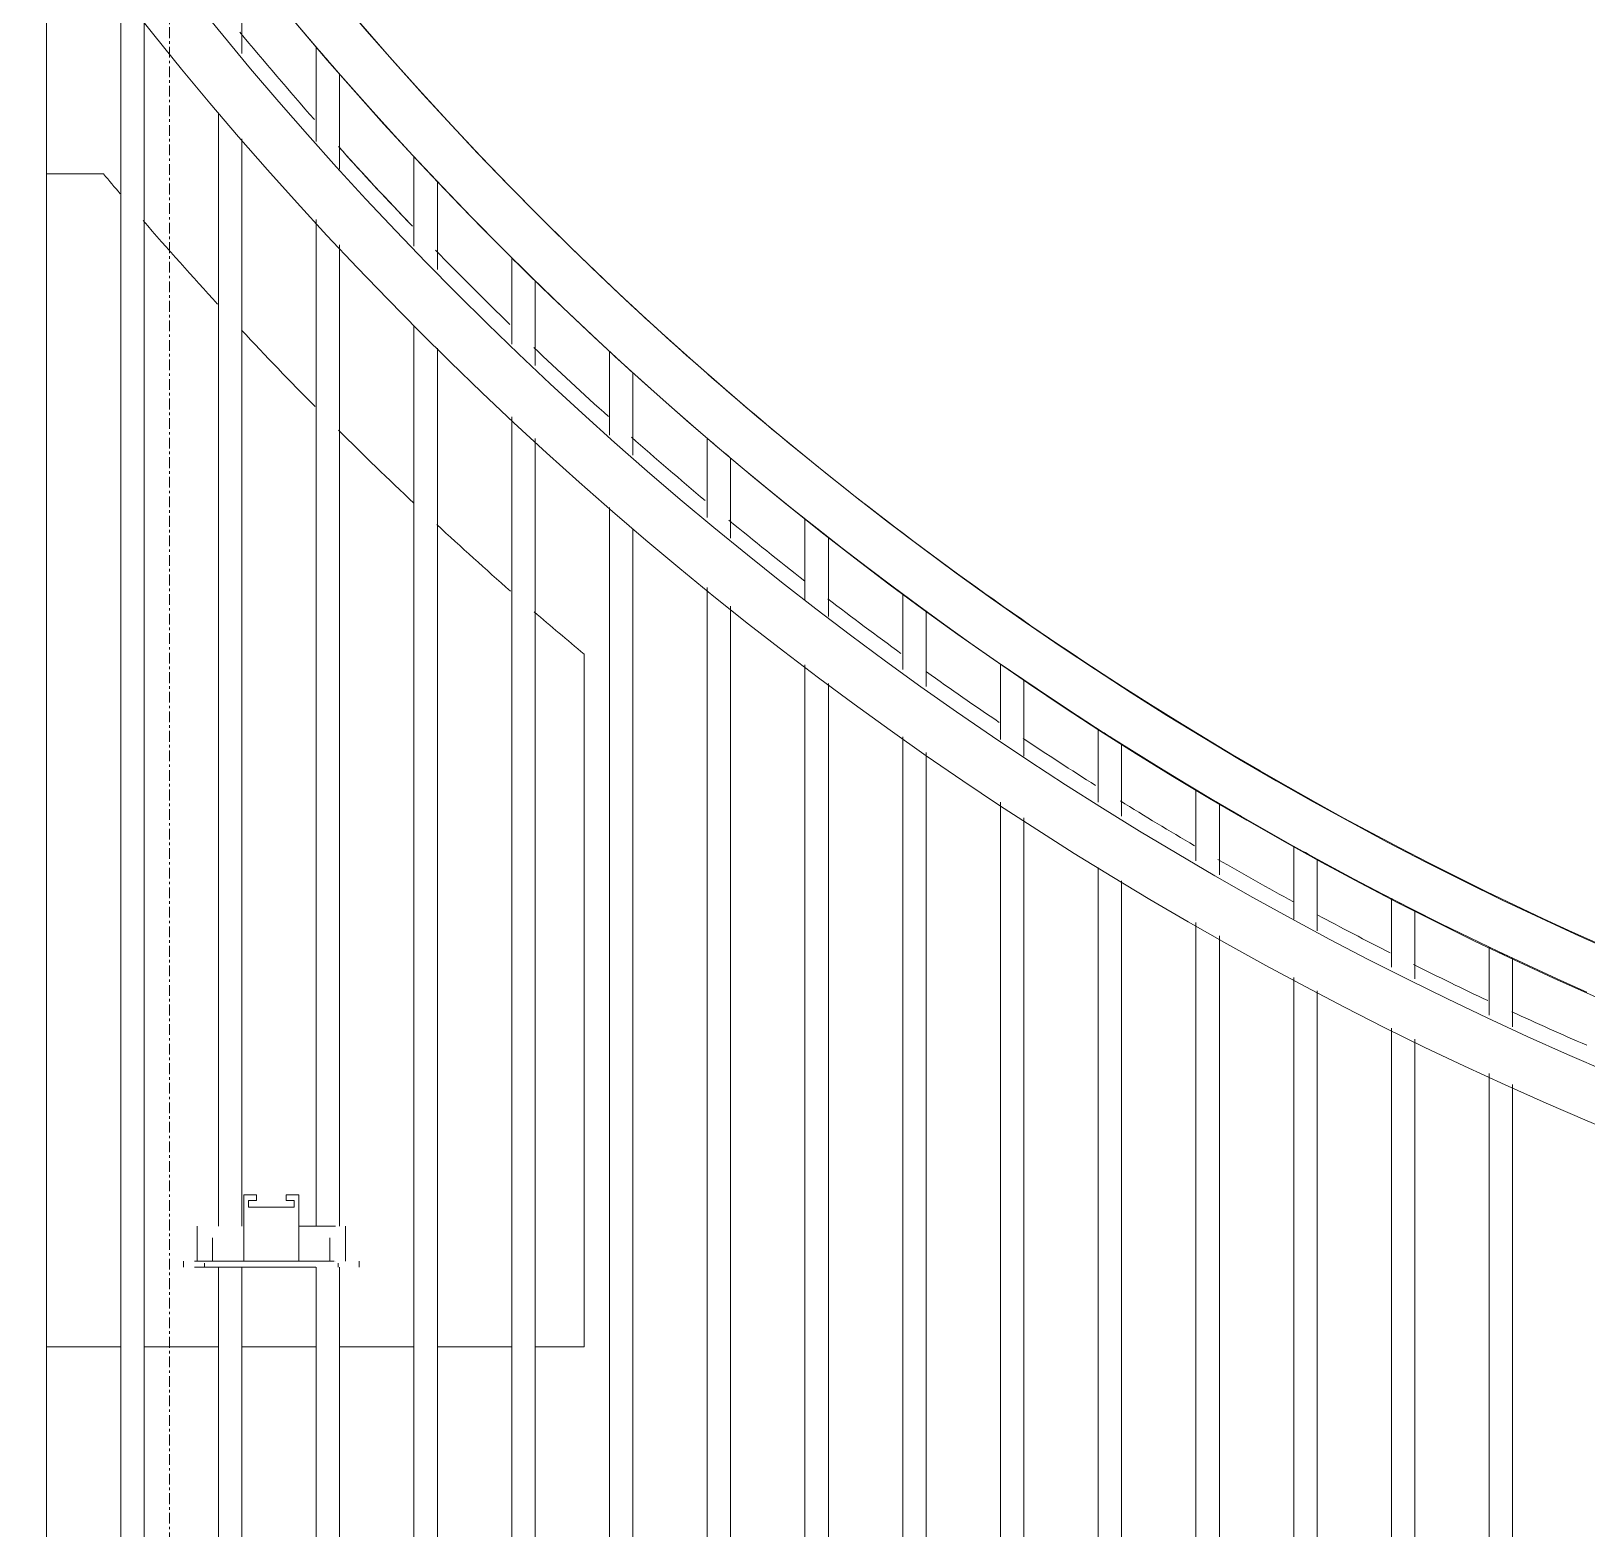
# Model space of a CAD drawing. Header units: millimetres. Extents: x -187664 to 435448, y -313239 to 299894.
# Drawn here: x 12406 to 13202, y -304852 to -304085 of the extents above; entities that cross this region are included whole.
import ezdxf

# ---------------------------------------------------------------- set-up
doc = ezdxf.new("R2010")
doc.units = ezdxf.units.MM
doc.linetypes.add('DPA_Grid _ Level 100', pattern=[10, 5.5, -1.6, 1.3, -1.6])
for name, color, linetype, lineweight in [('A-GLAZ-CURT', 7, 'Continuous', 9), ('E-LITE-EQPM', 7, 'Continuous', 35), ('S-GRID', 7, 'Continuous', 0)]:
    doc.layers.add(name, color=color, linetype=linetype, lineweight=lineweight)

# ---------------------------------------------------------------- blocks, each defined once
blk = doc.blocks.new('D2 - D2-V453-2140-01 ENTRANCE 1 ELEVATION 2')
at = {"layer": 'E-LITE-EQPM', "color": 7, "lineweight": 20}
for p, q in [((-12155.97, 106384), (-12149.55, 106384)), ((-12149.55, 106384), (-12155.97, 106384)), ((-12155.97, 106384), (-12149.55, 106384)), ((-12149.55, 106384), (-12155.97, 106384)), ((-12155.97, 106384), (-12155.97, 106350)), ((-12155.97, 106368), (-12155.97, 106384)), ((-12155.97, 106384), (-12155.97, 106368)), ((-12155.97, 106368), (-12155.97, 106384)), ((-12153.72, 106377.67), (-12153.72, 106381.12)), ((-12153.72, 106381.12), (-12149.55, 106381.12)), ((-12149.55, 106381.12), (-12153.72, 106381.12)), ((-12153.72, 106381.12), (-12149.55, 106381.12)), ((-12149.55, 106381.12), (-12153.72, 106381.12)), ((-12153.72, 106380.71), (-12153.72, 106377.67)), ((-12153.72, 106377.67), (-12153.72, 106380.71)), ((-12153.72, 106380.71), (-12153.72, 106377.67)), ((-12130.2, 106377.67), (-12153.72, 106377.67)), ((-12153.72, 106377.67), (-12145.94, 106377.67)), ((-12145.94, 106377.67), (-12153.72, 106377.67)), ((-12153.72, 106377.67), (-12145.93, 106377.67)), ((-12149.55, 106381.12), (-12149.55, 106384)), ((-12149.55, 106384), (-12149.55, 106381.12)), ((-12149.55, 106381.12), (-12149.55, 106384)), ((-12149.55, 106384), (-12149.55, 106381.12)), ((-12145.6, 106377.67), (-12130.2, 106377.67)), ((-12130.2, 106377.67), (-12145.6, 106377.67)), ((-12145.6, 106377.67), (-12130.2, 106377.67)), ((-12127.97, 106384), (-12134.39, 106384)), ((-12134.39, 106384), (-12127.97, 106384)), ((-12127.97, 106384), (-12134.39, 106384)), ((-12134.39, 106384), (-12127.97, 106384)), ((-12134.39, 106384), (-12134.39, 106381.12)), ((-12134.39, 106381.12), (-12134.39, 106384)), ((-12134.39, 106384), (-12134.39, 106381.12)), ((-12134.39, 106381.12), (-12134.39, 106384)), ((-12134.39, 106381.12), (-12130.2, 106381.12)), ((-12130.2, 106381.12), (-12134.39, 106381.12)), ((-12134.39, 106381.12), (-12130.2, 106381.12)), ((-12130.2, 106381.12), (-12134.39, 106381.12)), ((-12130.2, 106381.12), (-12130.2, 106377.67)), ((-12130.2, 106377.67), (-12130.2, 106380.71)), ((-12130.2, 106380.71), (-12130.2, 106377.67)), ((-12130.2, 106377.67), (-12130.2, 106380.71)), ((-12127.97, 106350), (-12127.97, 106384)), ((-12127.97, 106368), (-12127.97, 106384)), ((-12127.97, 106368), (-12127.97, 106384)), ((-12127.97, 106368), (-12127.97, 106384)), ((-12179.97, 106368), (-12179.97, 106350)), ((-12171.97, 106362), (-12171.97, 106350)), ((-12156.06, 106368), (-12156.06, 106368)), ((-12156.05, 106368), (-12156.05, 106368)), ((-12127.89, 106368), (-12110.07, 106368)), ((-12110.07, 106368), (-12127.89, 106368)), ((-12127.87, 106368), (-12109.85, 106368)), ((-12109.06, 106368), (-12127.87, 106368)), ((-12111.97, 106350), (-12111.97, 106362)), ((-12109.93, 106368), (-12109.93, 106368)), ((-12103.97, 106350), (-12103.97, 106368)), ((-12186.97, 106350), (-12186.97, 106347)), ((-12141.97, 106350), (-12181.21, 106350)), ((-12141.97, 106347), (-12181.21, 106347)), ((-12180.94, 106350), (-12167.17, 106350)), ((-12180.94, 106347), (-12164.47, 106347)), ((-12176.17, 106349.05), (-12176.17, 106347)), ((-12141.97, 106350), (-12167.8, 106350)), ((-12167.65, 106350), (-12141.97, 106350)), ((-12141.97, 106350), (-12167.64, 106350)), ((-12141.97, 106350), (-12167.58, 106350)), ((-12141.97, 106350), (-12167.57, 106350)), ((-12141.97, 106347), (-12164.8, 106347)), ((-12164.8, 106347), (-12141.97, 106347)), ((-12163.44, 106347), (-12141.97, 106347)), ((-12141.97, 106347), (-12162.82, 106347)), ((-12162.82, 106347), (-12141.97, 106347)), ((-12155.97, 106350), (-12127.97, 106350)), ((-12146.74, 106350), (-12155.97, 106350)), ((-12127.97, 106350), (-12145.61, 106350)), ((-12110.07, 106350), (-12141.97, 106350)), ((-12109.85, 106350), (-12141.97, 106350)), ((-12141.97, 106350), (-12116.29, 106350)), ((-12116.77, 106350), (-12141.97, 106350)), ((-12116.31, 106350), (-12141.97, 106350)), ((-12116.14, 106350), (-12141.97, 106350)), ((-12141.97, 106347), (-12127.86, 106347)), ((-12127.86, 106347), (-12141.97, 106347)), ((-12141.97, 106347), (-12141.97, 106347)), ((-12141.97, 106347), (-12141.97, 106347)), ((-12141.97, 106347), (-12141.97, 106347)), ((-12141.97, 106347), (-12141.97, 106347)), ((-12141.97, 106347), (-12141.97, 106347)), ((-12141.97, 106347), (-12141.97, 106347)), ((-12141.97, 106347), (-12141.97, 106347)), ((-12141.97, 106347), (-12141.97, 106347)), ((-12141.97, 106347), (-12141.97, 106347)), ((-12141.97, 106347), (-12121.12, 106347)), ((-12121.12, 106347), (-12141.97, 106347)), ((-12141.97, 106347), (-12141.97, 106347)), ((-12141.97, 106347), (-12127.91, 106347)), ((-12127.91, 106347), (-12141.97, 106347)), ((-12127.86, 106347), (-12119.15, 106347)), ((-12119.15, 106347), (-12127.86, 106347)), ((-12127.85, 106347), (-12127.85, 106347)), ((-12116.37, 106350), (-12109.85, 106350)), ((-12116.36, 106350), (-12110.07, 106350)), ((-12109.93, 106350), (-12109.93, 106350)), ((-12109.06, 106350), (-12109.06, 106350)), ((-12107.77, 106347), (-12107.77, 106349.05)), ((-12096.97, 106347), (-12096.97, 106350))]:
    blk.add_line(p, q, dxfattribs=at)
blk = doc.blocks.new('D2 - D2-V454-2140-01 ENTRANCE 1 ELEVATION 2')
at = {"layer": 'E-LITE-EQPM', "color": 7, "lineweight": 20}
for p, q in [((-12155.97, 106384), (-12149.55, 106384)), ((-12149.55, 106384), (-12155.97, 106384)), ((-12155.97, 106384), (-12149.55, 106384)), ((-12149.55, 106384), (-12155.97, 106384)), ((-12155.97, 106384), (-12155.97, 106368)), ((-12155.97, 106368), (-12155.97, 106384)), ((-12155.97, 106384), (-12155.97, 106368)), ((-12155.97, 106368), (-12155.97, 106384)), ((-12153.72, 106381.12), (-12149.55, 106381.12)), ((-12149.55, 106381.12), (-12153.72, 106381.12)), ((-12153.72, 106381.12), (-12149.55, 106381.12)), ((-12149.55, 106381.12), (-12153.72, 106381.12)), ((-12153.72, 106377.67), (-12153.72, 106380.71)), ((-12153.72, 106380.71), (-12153.72, 106377.67)), ((-12153.72, 106377.67), (-12153.72, 106380.71)), ((-12153.72, 106380.71), (-12153.72, 106377.67)), ((-12145.93, 106377.67), (-12153.72, 106377.67)), ((-12153.72, 106377.67), (-12145.94, 106377.67)), ((-12145.94, 106377.67), (-12153.72, 106377.67)), ((-12153.72, 106377.67), (-12145.93, 106377.67)), ((-12149.55, 106381.12), (-12149.55, 106384)), ((-12149.55, 106384), (-12149.55, 106381.12)), ((-12149.55, 106381.12), (-12149.55, 106384)), ((-12149.55, 106384), (-12149.55, 106381.12)), ((-12130.2, 106377.67), (-12145.6, 106377.67)), ((-12145.6, 106377.67), (-12130.2, 106377.67)), ((-12130.2, 106377.67), (-12145.6, 106377.67)), ((-12145.6, 106377.67), (-12130.2, 106377.67)), ((-12127.97, 106384), (-12134.39, 106384)), ((-12134.39, 106384), (-12127.97, 106384)), ((-12127.97, 106384), (-12134.39, 106384)), ((-12134.39, 106384), (-12127.97, 106384)), ((-12134.39, 106384), (-12134.39, 106381.12)), ((-12134.39, 106381.12), (-12134.39, 106384)), ((-12134.39, 106384), (-12134.39, 106381.12)), ((-12134.39, 106381.12), (-12134.39, 106384)), ((-12134.39, 106381.12), (-12130.2, 106381.12)), ((-12130.2, 106381.12), (-12134.39, 106381.12)), ((-12134.39, 106381.12), (-12130.2, 106381.12)), ((-12130.2, 106381.12), (-12134.39, 106381.12)), ((-12130.2, 106380.71), (-12130.2, 106377.67)), ((-12130.2, 106377.67), (-12130.2, 106380.71)), ((-12130.2, 106380.71), (-12130.2, 106377.67)), ((-12130.2, 106377.67), (-12130.2, 106380.71)), ((-12127.97, 106368), (-12127.97, 106384)), ((-12127.97, 106368), (-12127.97, 106384)), ((-12127.97, 106368), (-12127.97, 106384)), ((-12127.97, 106368), (-12127.97, 106384)), ((-12156.06, 106368), (-12156.06, 106368)), ((-12156.05, 106368), (-12156.05, 106368)), ((-12127.89, 106368), (-12110.07, 106368)), ((-12110.07, 106368), (-12127.89, 106368)), ((-12127.87, 106368), (-12109.85, 106368)), ((-12109.85, 106368), (-12127.87, 106368)), ((-12109.93, 106368), (-12109.93, 106368)), ((-12109.06, 106368), (-12109.06, 106368)), ((-12181.21, 106350), (-12181.21, 106350)), ((-12181.21, 106347), (-12181.21, 106347)), ((-12167.17, 106350), (-12180.94, 106350)), ((-12180.94, 106350), (-12167.17, 106350)), ((-12164.47, 106347), (-12180.94, 106347)), ((-12180.94, 106347), (-12164.47, 106347)), ((-12167.8, 106350), (-12167.8, 106350)), ((-12167.65, 106350), (-12167.65, 106350)), ((-12167.64, 106350), (-12167.64, 106350)), ((-12167.58, 106350), (-12167.58, 106350)), ((-12167.57, 106350), (-12167.57, 106350)), ((-12141.97, 106347), (-12164.8, 106347)), ((-12164.8, 106347), (-12141.97, 106347)), ((-12141.97, 106347), (-12163.44, 106347)), ((-12163.44, 106347), (-12141.97, 106347)), ((-12141.97, 106347), (-12162.82, 106347)), ((-12162.82, 106347), (-12141.97, 106347)), ((-12141.97, 106347), (-12127.86, 106347)), ((-12127.86, 106347), (-12141.97, 106347)), ((-12141.97, 106347), (-12141.97, 106347)), ((-12141.97, 106347), (-12141.97, 106347)), ((-12141.97, 106347), (-12141.97, 106347)), ((-12141.97, 106347), (-12141.97, 106347)), ((-12141.97, 106347), (-12141.97, 106347)), ((-12141.97, 106347), (-12141.97, 106347)), ((-12141.97, 106347), (-12141.97, 106347)), ((-12141.97, 106347), (-12141.97, 106347)), ((-12141.97, 106347), (-12141.97, 106347)), ((-12141.97, 106347), (-12121.12, 106347)), ((-12121.12, 106347), (-12141.97, 106347)), ((-12141.97, 106347), (-12141.97, 106347)), ((-12141.97, 106347), (-12127.91, 106347)), ((-12127.91, 106347), (-12141.97, 106347)), ((-12127.86, 106347), (-12119.15, 106347)), ((-12119.15, 106347), (-12127.86, 106347)), ((-12127.85, 106347), (-12127.85, 106347)), ((-12116.77, 106350), (-12116.77, 106350)), ((-12116.37, 106350), (-12109.85, 106350)), ((-12109.85, 106350), (-12116.37, 106350)), ((-12116.36, 106350), (-12110.07, 106350)), ((-12110.07, 106350), (-12116.36, 106350)), ((-12116.31, 106350), (-12116.31, 106350)), ((-12116.29, 106350), (-12116.29, 106350)), ((-12116.14, 106350), (-12116.14, 106350)), ((-12109.93, 106350), (-12109.93, 106350)), ((-12109.06, 106350), (-12109.06, 106350))]:
    blk.add_line(p, q, dxfattribs=at)
blk = doc.blocks.new('PPL-C-AECM-1-PP19-EE-M3-0001_rvt-2-2140-01 ENTRANCE 1 ELEVATION 2')
at = {"layer": 'E-LITE-EQPM', "color": 7, "lineweight": 20}
for name in ['D2 - D2-V453-2140-01 ENTRANCE 1 ELEVATION 2', 'D2 - D2-V454-2140-01 ENTRANCE 1 ELEVATION 2']:
    blk.add_blockref(name, (0, 0), dxfattribs=at)
blk = doc.blocks.new('DPA_CP_Entrance Canopy Curve_Ent 2_Edge Rev B-1 - Entrance Canopy Curve_Left-15513308-2140-01 ENTRANCE 1 ELEVATION 2')
at = {"layer": 'A-GLAZ-CURT', "color": 7}
for p, q in [((-12257.01, 106137.32), (-12257.01, 107049.46)), ((-12157.01, 106967.87), (-12157.01, 107017.14)), ((-12219.01, 107001.15), (-12219.01, 106137.32)), ((-12207.01, 106137.32), (-12207.01, 106985.9)), ((-12119.01, 106934.94), (-12119.01, 106971.21)), ((-12119.01, 106971.21), (-12119.01, 106922.9)), ((-12107.01, 106957.32), (-12107.01, 106920.77)), ((-12107.01, 106908.7), (-12107.01, 106957.32)), ((-12169.01, 106937.59), (-12169.01, 106368)), ((-12157.01, 106368), (-12157.01, 106924.16)), ((-12069.01, 106880.26), (-12069.01, 106915.12)), ((-12069.01, 106915.12), (-12069.01, 106869.39)), ((-12227.79, 106906.26), (-12257.01, 106906.26)), ((-12257.01, 106906.26), (-12227.79, 106906.26)), ((-12257.01, 106906.26), (-12257.01, 106306.26)), ((-12227.79, 106906.26), (-12257.01, 106906.26)), ((-12257.01, 106906.26), (-12227.79, 106906.26)), ((-12227.79, 106906.26), (-12257.01, 106906.26)), ((-12257.01, 106906.26), (-12227.79, 106906.26)), ((-12057.01, 106902.33), (-12057.01, 106868.26)), ((-12057.01, 106857.36), (-12057.01, 106902.33)), ((-12219.01, 106306.26), (-12219.01, 106896.38)), ((-12207.01, 106882.87), (-12207.01, 106306.26)), ((-12119.01, 106882.95), (-12119.01, 106368)), ((-12107.01, 106368), (-12107.01, 106869.94)), ((-12019.01, 106830.26), (-12019.01, 106863.39)), ((-12019.01, 106863.39), (-12019.01, 106819.27)), ((-12007.01, 106851.56), (-12007.01, 106818.26)), ((-12007.01, 106808.31), (-12007.01, 106851.56)), ((-12169.01, 106368), (-12169.01, 106840.08)), ((-12157.01, 106826.57), (-12157.01, 106368)), ((-12069.01, 106828.74), (-12069.01, 106137.32)), ((-12057.01, 106137.32), (-12057.01, 106817.22)), ((-11969.01, 106782.7), (-11969.01, 106815.51)), ((-11969.01, 106815.51), (-11969.01, 106772.66)), ((-11957.01, 106804.54), (-11957.01, 106772.54)), ((-11957.01, 106762.47), (-11957.01, 106804.54)), ((-12119.01, 106368), (-12119.01, 106787.81)), ((-12107.01, 106775.82), (-12107.01, 106368)), ((-12019.01, 106782.01), (-12019.01, 106137.32)), ((-12007.01, 106137.32), (-12007.01, 106770.89)), ((-11919.01, 106740.35), (-11919.01, 106771.08)), ((-11919.01, 106771.08), (-11919.01, 106730.56)), ((-11907.01, 106760.89), (-11907.01, 106730.56)), ((-11907.01, 106720.01), (-11907.01, 106760.89)), ((-12069.01, 106306.26), (-12069.01, 106737.85)), ((-11969.01, 106735.67), (-11969.01, 106137.32)), ((-12057.01, 106727.18), (-12057.01, 106306.26)), ((-11869.01, 106698.01), (-11869.01, 106729.78)), ((-11869.01, 106729.78), (-11869.01, 106688.55)), ((-11957.01, 106137.32), (-11957.01, 106724.7)), ((-11857.01, 106720.31), (-11857.01, 106689.35)), ((-11857.01, 106679.95), (-11857.01, 106720.31)), ((-11919.01, 106694.66), (-11919.01, 106137.32)), ((-12019.01, 106306.26), (-12019.01, 106693.47)), ((-11819.01, 106662.21), (-11819.01, 106691.35)), ((-11819.01, 106691.35), (-11819.01, 106652.82)), ((-12007.01, 106682.83), (-12007.01, 106306.26)), ((-11907.01, 106137.32), (-11907.01, 106685.17)), ((-11807.01, 106682.53), (-11807.01, 106653.65)), ((-11807.01, 106644.14), (-11807.01, 106682.53)), ((-11982.02, 106306.26), (-11982.02, 106660.66)), ((-11982.02, 106660.66), (-11982.02, 106306.26)), ((-11982.02, 106306.26), (-11982.02, 106660.66)), ((-11982.02, 106660.66), (-11982.02, 106306.26)), ((-11982.02, 106306.26), (-11982.02, 106660.66)), ((-11982.02, 106660.66), (-11982.02, 106306.26)), ((-11869.01, 106655.13), (-11869.01, 106137.32)), ((-11769.01, 106626.52), (-11769.01, 106655.57)), ((-11769.01, 106655.57), (-11769.01, 106616.92)), ((-11757.01, 106647.35), (-11757.01, 106617.95)), ((-11757.01, 106608.33), (-11757.01, 106647.35)), ((-11857.01, 106137.32), (-11857.01, 106645.64)), ((-11819.01, 106618.39), (-11819.01, 106137.32)), ((-11719.01, 106593.75), (-11719.01, 106622.24)), ((-11719.01, 106622.24), (-11719.01, 106584.84)), ((-11807.01, 106137.32), (-11807.01, 106610.34)), ((-11707.01, 106614.59), (-11707.01, 106586.6)), ((-11707.01, 106577.66), (-11707.01, 106614.59)), ((-11669.01, 106563.96), (-11669.01, 106591.22)), ((-11669.01, 106591.22), (-11669.01, 106554.93)), ((-11769.01, 106584.87), (-11769.01, 106137.32)), ((-11657.01, 106584.11), (-11657.01, 106556.81)), ((-11657.01, 106547.76), (-11657.01, 106584.11)), ((-11757.01, 106137.32), (-11757.01, 106576.82)), ((-11619.01, 106534.17), (-11619.01, 106562.37)), ((-11619.01, 106562.37), (-11619.01, 106525.01)), ((-11719.01, 106551.54), (-11719.01, 106137.32)), ((-11607.01, 106555.76), (-11607.01, 106527.6)), ((-11607.01, 106519.13), (-11607.01, 106555.76)), ((-11707.01, 106137.32), (-11707.01, 106544.65)), ((-11569.01, 106509.03), (-11569.01, 106535.58)), ((-11569.01, 106535.58), (-11569.01, 106500.47)), ((-11557.01, 106529.44), (-11557.01, 106503.16)), ((-11557.01, 106494.58), (-11557.01, 106529.44)), ((-11669.01, 106523.29), (-11669.01, 106137.32)), ((-11657.01, 106137.32), (-11657.01, 106516.54)), ((-11519.01, 106484.58), (-11519.01, 106510.73)), ((-11519.01, 106510.73), (-11519.01, 106475.92)), ((-11507.01, 106505.05), (-11507.01, 106478.72)), ((-11507.01, 106470.03), (-11507.01, 106505.05)), ((-11619.01, 106495.18), (-11619.01, 106137.32)), ((-11607.01, 106137.32), (-11607.01, 106488.43)), ((-11569.01, 106469.22), (-11569.01, 106137.32)), ((-11557.01, 106137.32), (-11557.01, 106463.66)), ((-11519.01, 106446.06), (-11519.01, 106137.32)), ((-11507.01, 106137.32), (-11507.01, 106440.5)), ((-12169.01, 106306.26), (-12169.01, 106347)), ((-12169.01, 106347), (-12169.01, 106137.32)), ((-12157.01, 106347), (-12157.01, 106306.26)), ((-12157.01, 106137.32), (-12157.01, 106347)), ((-12119.01, 106306.26), (-12119.01, 106347)), ((-12119.01, 106347), (-12119.01, 106137.32)), ((-12107.01, 106347), (-12107.01, 106306.26)), ((-12107.01, 106137.32), (-12107.01, 106347)), ((-12257.01, 106306.26), (-12219.01, 106306.26)), ((-12219.01, 106306.26), (-12257.01, 106306.26)), ((-12257.01, 106306.26), (-12219.01, 106306.26)), ((-12219.01, 106306.26), (-12257.01, 106306.26)), ((-12257.01, 106306.26), (-12219.01, 106306.26)), ((-12219.01, 106306.26), (-12257.01, 106306.26)), ((-12207.01, 106306.26), (-12169.01, 106306.26)), ((-12169.01, 106306.26), (-12207.01, 106306.26)), ((-12207.01, 106306.26), (-12169.01, 106306.26)), ((-12169.01, 106306.26), (-12207.01, 106306.26)), ((-12207.01, 106306.26), (-12169.01, 106306.26)), ((-12169.01, 106306.26), (-12207.01, 106306.26)), ((-12157.01, 106306.26), (-12119.01, 106306.26)), ((-12119.01, 106306.26), (-12157.01, 106306.26)), ((-12157.01, 106306.26), (-12119.01, 106306.26)), ((-12119.01, 106306.26), (-12157.01, 106306.26)), ((-12157.01, 106306.26), (-12119.01, 106306.26)), ((-12119.01, 106306.26), (-12157.01, 106306.26)), ((-12107.01, 106306.26), (-12069.01, 106306.26)), ((-12069.01, 106306.26), (-12107.01, 106306.26)), ((-12107.01, 106306.26), (-12069.01, 106306.26)), ((-12069.01, 106306.26), (-12107.01, 106306.26)), ((-12107.01, 106306.26), (-12069.01, 106306.26)), ((-12069.01, 106306.26), (-12107.01, 106306.26)), ((-12057.01, 106306.26), (-12019.01, 106306.26)), ((-12019.01, 106306.26), (-12057.01, 106306.26)), ((-12057.01, 106306.26), (-12019.01, 106306.26)), ((-12019.01, 106306.26), (-12057.01, 106306.26)), ((-12057.01, 106306.26), (-12019.01, 106306.26)), ((-12019.01, 106306.26), (-12057.01, 106306.26)), ((-12007.01, 106306.26), (-11982.02, 106306.26)), ((-11982.02, 106306.26), (-12007.01, 106306.26)), ((-12007.01, 106306.26), (-11982.02, 106306.26)), ((-11982.02, 106306.26), (-12007.01, 106306.26)), ((-12007.01, 106306.26), (-11982.02, 106306.26)), ((-11982.02, 106306.26), (-12007.01, 106306.26))]:
    blk.add_line(p, q, dxfattribs=at)
for radius, start, end in [(1885, 180, 269.85989), (1857.73, 180, 269.85893), (1825, 180, 269.8576), (1800, 180, 270), (1800, 180, 224.98036), (1825, 213.11151, 246.18145), (1850, 219.56837, 221.38985), (1850, 219.56837, 221.38985), (1850, 219.56837, 221.38985), (1850, 219.56837, 221.38985), (1850, 219.56837, 221.38985), (1850, 219.56837, 221.38985), (1825, 220.53608, 220.82422), (1825, 220.53608, 221.11236), (1825, 220.84279, 221.11236), (1850, 221.96506, 223.43324), (1850, 221.96506, 223.68722), (1850, 221.96506, 223.43324), (1850, 221.96506, 223.43324), (1850, 221.96506, 223.43324), (1850, 221.96506, 223.43324), (1825, 222.89523, 223.44588), (1825, 222.89523, 223.44588), (1950, 219.90924, 220.29759), (1950, 219.90924, 220.29759), (1950, 219.90924, 220.29759), (1950, 219.90924, 220.29759), (1950, 219.90924, 220.29759), (1950, 219.90924, 220.29759), (1950, 220.8286, 222.51013), (1950, 220.8286, 222.51013), (1950, 220.8286, 222.51013), (1950, 220.8286, 222.51013), (1950, 220.8286, 222.51013), (1950, 220.8286, 222.51013), (1850, 223.44067, 223.68722), (1850, 223.44067, 223.68722), (1850, 223.44067, 223.68722), (1850, 223.44067, 223.68722), (1850, 223.44067, 223.68722), (1800, 225.00194, 236.71095), (1850, 224.21296, 225.8778), (1850, 224.21296, 225.8778), (1850, 224.21296, 225.8778), (1850, 224.21296, 225.8778), (1850, 224.21296, 225.8778), (1850, 224.21296, 225.8778), (1825, 225.15411, 225.68305), (1825, 225.15411, 225.68305), (1950, 223.04114, 224.63668), (1950, 223.04114, 224.63668), (1950, 223.04114, 224.63668), (1950, 223.04114, 224.63668), (1950, 223.04114, 224.63668), (1950, 223.04114, 224.63668), (1850, 226.40354, 228.01704), (1850, 226.40354, 228.01704), (1850, 226.40354, 228.01704), (1850, 226.40354, 228.01704), (1850, 226.40354, 228.01704), (1850, 226.40354, 228.01704), (1825, 227.32764, 227.83795), (1825, 227.32764, 227.83795), (1950, 225.13521, 226.7139), (1950, 225.13521, 226.7139), (1950, 225.13521, 226.7139), (1950, 225.13521, 226.7139), (1950, 225.13521, 226.7139), (1950, 225.13521, 226.7139), (1850, 228.50421, 230.04693), (1850, 228.50421, 230.04693), (1850, 228.50421, 230.04693), (1850, 228.50421, 230.04693), (1850, 228.50421, 230.04693), (1850, 228.50421, 230.04693), (1825, 229.42764, 229.9218), (1825, 229.42764, 229.9218), (1950, 227.18583, 228.6785), (1950, 227.18583, 228.6785), (1950, 227.18583, 228.6785), (1950, 227.18583, 228.6785), (1950, 227.18583, 228.6785), (1950, 227.18583, 228.6785), (1850, 230.5341, 232.07681), (1850, 230.5341, 232.07681), (1850, 230.5341, 232.07681), (1850, 230.5341, 232.07681), (1850, 230.5341, 232.07681), (1850, 230.5341, 232.07681), (1825, 231.46368, 231.94372), (1825, 231.46368, 231.94372), (1850, 232.53537, 233.98186), (1850, 232.53537, 233.98186), (1850, 232.53537, 233.98186), (1850, 232.53537, 233.98186), (1850, 232.53537, 233.98186), (1850, 232.53537, 233.98186), (1825, 233.44363, 233.91123), (1825, 233.44363, 233.91123), (1950, 229.14986, 230.13166), (1950, 229.14986, 230.13166), (1950, 229.14986, 230.13166), (1950, 229.14986, 230.13166), (1950, 229.14986, 230.13166), (1950, 229.14986, 230.13166), (1825, 235.37408, 235.83066), (1825, 235.37408, 235.83066), (1850, 234.48286, 235.88513), (1850, 234.48286, 235.88513), (1850, 234.48286, 235.88513), (1850, 234.48286, 235.88513), (1850, 234.48286, 235.88513), (1850, 234.48286, 235.88513), (1800, 236.7124, 270), (1850, 236.34192, 237.70875), (1850, 236.34192, 237.70875), (1850, 236.34192, 237.70875), (1850, 236.34192, 237.70875), (1850, 236.34192, 237.70875), (1850, 236.34192, 237.70875), (1825, 237.26061, 237.70738), (1825, 237.26061, 237.70738), (1825, 239.10799, 239.54602), (1825, 239.10799, 239.54602), (1850, 238.17136, 239.54173), (1850, 238.17136, 239.54173), (1850, 238.17136, 239.54173), (1850, 238.17136, 239.54173), (1850, 238.17136, 239.54173), (1850, 238.17136, 239.54173), (1825, 240.9204, 241.35058), (1825, 240.9204, 241.35058), (1850, 239.97448, 241.34484), (1850, 239.97448, 241.34484), (1850, 239.97448, 241.34484), (1850, 239.97448, 241.34484), (1850, 239.97448, 241.34484), (1850, 239.97448, 241.34484), (1825, 242.70145, 243.12461), (1825, 242.70145, 243.12461), (1850, 241.7689, 243.07926), (1850, 241.7689, 243.07926), (1850, 241.7689, 243.07926), (1850, 241.7689, 243.07926), (1850, 241.7689, 243.07926), (1850, 241.7689, 243.07926), (1825, 244.45437, 244.87121), (1825, 244.45437, 244.87121), (1850, 243.49306, 244.80343), (1850, 243.49306, 244.80343), (1850, 243.49306, 244.80343), (1850, 243.49306, 244.80343), (1850, 243.49306, 244.80343), (1850, 243.49306, 244.80343), (1850, 245.21902, 246.52005), (1850, 245.21902, 246.52005), (1850, 245.21902, 246.52005), (1850, 245.21902, 246.52005), (1850, 245.21902, 246.52005), (1850, 245.21902, 246.52005)]:
    blk.add_arc((-10732.02, 108157.32), radius, start, end, dxfattribs=at)
blk = doc.blocks.new('DPA_CP_Entrance Canopy Curve_Ent 2_Edge Rev B-1 - Entrance Canopy Curve_Left-V511-2140-01 ENTRANCE 1 ELEVATION 2')
at = {"layer": 'A-GLAZ-CURT', "color": 7}
for p, q in [((-12119.01, 106934.94), (-12119.01, 106971.21)), ((-12119.01, 106971.21), (-12119.01, 106934.94)), ((-12107.01, 106957.32), (-12107.01, 106920.77)), ((-12107.01, 106920.77), (-12107.01, 106957.32)), ((-12069.01, 106880.26), (-12069.01, 106915.12)), ((-12069.01, 106915.12), (-12069.01, 106880.26)), ((-12227.79, 106906.26), (-12257.01, 106906.26)), ((-12257.01, 106906.26), (-12227.79, 106906.26)), ((-12257.01, 106906.26), (-12257.01, 106306.26)), ((-12257.01, 106306.26), (-12257.01, 106906.26)), ((-12227.79, 106906.26), (-12257.01, 106906.26)), ((-12257.01, 106906.26), (-12227.79, 106906.26)), ((-12227.79, 106906.26), (-12257.01, 106906.26)), ((-12257.01, 106906.26), (-12227.79, 106906.26)), ((-12057.01, 106902.33), (-12057.01, 106868.26)), ((-12057.01, 106868.26), (-12057.01, 106902.33)), ((-12219.01, 106306.26), (-12219.01, 106896.38)), ((-12219.01, 106896.38), (-12219.01, 106306.26)), ((-12207.01, 106882.87), (-12207.01, 106306.26)), ((-12207.01, 106306.26), (-12207.01, 106882.87)), ((-12019.01, 106830.26), (-12019.01, 106863.39)), ((-12019.01, 106863.39), (-12019.01, 106830.26)), ((-12007.01, 106851.56), (-12007.01, 106818.26)), ((-12007.01, 106818.26), (-12007.01, 106851.56)), ((-12169.01, 106368), (-12169.01, 106840.08)), ((-12169.01, 106840.08), (-12169.01, 106368)), ((-12157.01, 106826.57), (-12157.01, 106368)), ((-12157.01, 106368), (-12157.01, 106826.57)), ((-11969.01, 106782.7), (-11969.01, 106815.51)), ((-11969.01, 106815.51), (-11969.01, 106782.7)), ((-11957.01, 106804.54), (-11957.01, 106772.54)), ((-11957.01, 106772.54), (-11957.01, 106804.54)), ((-12119.01, 106368), (-12119.01, 106787.81)), ((-12119.01, 106787.81), (-12119.01, 106368)), ((-12107.01, 106775.82), (-12107.01, 106368)), ((-12107.01, 106368), (-12107.01, 106775.82)), ((-11919.01, 106740.35), (-11919.01, 106771.08)), ((-11919.01, 106771.08), (-11919.01, 106740.35)), ((-11907.01, 106760.89), (-11907.01, 106730.56)), ((-11907.01, 106730.56), (-11907.01, 106760.89)), ((-12069.01, 106306.26), (-12069.01, 106737.85)), ((-12069.01, 106737.85), (-12069.01, 106306.26)), ((-12057.01, 106727.18), (-12057.01, 106306.26)), ((-12057.01, 106306.26), (-12057.01, 106727.18)), ((-11869.01, 106698.01), (-11869.01, 106729.78)), ((-11869.01, 106729.78), (-11869.01, 106698.01)), ((-11857.01, 106720.31), (-11857.01, 106689.35)), ((-11857.01, 106689.35), (-11857.01, 106720.31)), ((-12019.01, 106306.26), (-12019.01, 106693.47)), ((-12019.01, 106693.47), (-12019.01, 106306.26)), ((-11819.01, 106662.21), (-11819.01, 106691.35)), ((-11819.01, 106691.35), (-11819.01, 106662.21)), ((-12007.01, 106682.83), (-12007.01, 106306.26)), ((-12007.01, 106306.26), (-12007.01, 106682.83)), ((-11807.01, 106682.53), (-11807.01, 106653.65)), ((-11807.01, 106653.65), (-11807.01, 106682.53)), ((-11982.02, 106306.26), (-11982.02, 106660.66)), ((-11982.02, 106660.66), (-11982.02, 106306.26)), ((-11982.02, 106306.26), (-11982.02, 106660.66)), ((-11982.02, 106660.66), (-11982.02, 106306.26)), ((-11982.02, 106306.26), (-11982.02, 106660.66)), ((-11982.02, 106660.66), (-11982.02, 106306.26)), ((-11769.01, 106626.52), (-11769.01, 106655.57)), ((-11769.01, 106655.57), (-11769.01, 106626.52)), ((-11757.01, 106647.35), (-11757.01, 106617.95)), ((-11757.01, 106617.95), (-11757.01, 106647.35)), ((-11719.01, 106593.75), (-11719.01, 106622.24)), ((-11719.01, 106622.24), (-11719.01, 106593.75)), ((-11707.01, 106614.59), (-11707.01, 106586.6)), ((-11707.01, 106586.6), (-11707.01, 106614.59)), ((-11669.01, 106563.96), (-11669.01, 106591.22)), ((-11669.01, 106591.22), (-11669.01, 106563.96)), ((-11657.01, 106584.11), (-11657.01, 106556.81)), ((-11657.01, 106556.81), (-11657.01, 106584.11)), ((-11619.01, 106534.17), (-11619.01, 106562.37)), ((-11619.01, 106562.37), (-11619.01, 106534.17)), ((-11607.01, 106555.76), (-11607.01, 106527.6)), ((-11607.01, 106527.6), (-11607.01, 106555.76)), ((-11569.01, 106509.03), (-11569.01, 106535.58)), ((-11569.01, 106535.58), (-11569.01, 106509.03)), ((-11557.01, 106529.44), (-11557.01, 106503.16)), ((-11557.01, 106503.16), (-11557.01, 106529.44)), ((-11519.01, 106484.58), (-11519.01, 106510.73)), ((-11519.01, 106510.73), (-11519.01, 106484.58)), ((-11507.01, 106505.05), (-11507.01, 106478.72)), ((-11507.01, 106478.72), (-11507.01, 106505.05)), ((-12169.01, 106306.26), (-12169.01, 106347)), ((-12169.01, 106347), (-12169.01, 106306.26)), ((-12157.01, 106347), (-12157.01, 106306.26)), ((-12157.01, 106306.26), (-12157.01, 106347)), ((-12119.01, 106306.26), (-12119.01, 106347)), ((-12119.01, 106347), (-12119.01, 106306.26)), ((-12107.01, 106347), (-12107.01, 106306.26)), ((-12107.01, 106306.26), (-12107.01, 106347)), ((-12257.01, 106306.26), (-12219.01, 106306.26)), ((-12219.01, 106306.26), (-12257.01, 106306.26)), ((-12257.01, 106306.26), (-12219.01, 106306.26)), ((-12219.01, 106306.26), (-12257.01, 106306.26)), ((-12257.01, 106306.26), (-12219.01, 106306.26)), ((-12219.01, 106306.26), (-12257.01, 106306.26)), ((-12207.01, 106306.26), (-12169.01, 106306.26)), ((-12169.01, 106306.26), (-12207.01, 106306.26)), ((-12207.01, 106306.26), (-12169.01, 106306.26)), ((-12169.01, 106306.26), (-12207.01, 106306.26)), ((-12207.01, 106306.26), (-12169.01, 106306.26)), ((-12169.01, 106306.26), (-12207.01, 106306.26)), ((-12157.01, 106306.26), (-12119.01, 106306.26)), ((-12119.01, 106306.26), (-12157.01, 106306.26)), ((-12157.01, 106306.26), (-12119.01, 106306.26)), ((-12119.01, 106306.26), (-12157.01, 106306.26)), ((-12157.01, 106306.26), (-12119.01, 106306.26)), ((-12119.01, 106306.26), (-12157.01, 106306.26)), ((-12107.01, 106306.26), (-12069.01, 106306.26)), ((-12069.01, 106306.26), (-12107.01, 106306.26)), ((-12107.01, 106306.26), (-12069.01, 106306.26)), ((-12069.01, 106306.26), (-12107.01, 106306.26)), ((-12107.01, 106306.26), (-12069.01, 106306.26)), ((-12069.01, 106306.26), (-12107.01, 106306.26)), ((-12057.01, 106306.26), (-12019.01, 106306.26)), ((-12019.01, 106306.26), (-12057.01, 106306.26)), ((-12057.01, 106306.26), (-12019.01, 106306.26)), ((-12019.01, 106306.26), (-12057.01, 106306.26)), ((-12057.01, 106306.26), (-12019.01, 106306.26)), ((-12019.01, 106306.26), (-12057.01, 106306.26)), ((-12007.01, 106306.26), (-11982.02, 106306.26)), ((-11982.02, 106306.26), (-12007.01, 106306.26)), ((-12007.01, 106306.26), (-11982.02, 106306.26)), ((-11982.02, 106306.26), (-12007.01, 106306.26)), ((-12007.01, 106306.26), (-11982.02, 106306.26)), ((-11982.02, 106306.26), (-12007.01, 106306.26))]:
    blk.add_line(p, q, dxfattribs=at)
for radius, start, end in [(1800, 180, 224.98036), (1800, 180, 224.98036), (1825, 213.11151, 246.18145), (1825, 213.11151, 246.18145), (1850, 219.56837, 221.38985), (1850, 219.56837, 221.38985), (1850, 219.56837, 221.38985), (1850, 219.56837, 221.38985), (1850, 219.56837, 221.38985), (1850, 219.56837, 221.38985), (1825, 220.53608, 220.82422), (1825, 220.53608, 220.82422), (1825, 220.84279, 221.11236), (1825, 220.84279, 221.11236), (1850, 221.96506, 223.43324), (1850, 221.96506, 223.43324), (1850, 221.96506, 223.43324), (1850, 221.96506, 223.43324), (1850, 221.96506, 223.43324), (1850, 221.96506, 223.43324), (1825, 222.89523, 223.44588), (1825, 222.89523, 223.44588), (1950, 219.90924, 220.29759), (1950, 219.90924, 220.29759), (1950, 219.90924, 220.29759), (1950, 219.90924, 220.29759), (1950, 219.90924, 220.29759), (1950, 219.90924, 220.29759), (1950, 220.8286, 222.51013), (1950, 220.8286, 222.51013), (1950, 220.8286, 222.51013), (1950, 220.8286, 222.51013), (1950, 220.8286, 222.51013), (1950, 220.8286, 222.51013), (1850, 223.44067, 223.68722), (1850, 223.44067, 223.68722), (1850, 223.44067, 223.68722), (1850, 223.44067, 223.68722), (1850, 223.44067, 223.68722), (1850, 223.44067, 223.68722), (1800, 225.00194, 236.71095), (1800, 225.00194, 236.71095), (1850, 224.21296, 225.8778), (1850, 224.21296, 225.8778), (1850, 224.21296, 225.8778), (1850, 224.21296, 225.8778), (1850, 224.21296, 225.8778), (1850, 224.21296, 225.8778), (1825, 225.15411, 225.68305), (1825, 225.15411, 225.68305), (1950, 223.04114, 224.63668), (1950, 223.04114, 224.63668), (1950, 223.04114, 224.63668), (1950, 223.04114, 224.63668), (1950, 223.04114, 224.63668), (1950, 223.04114, 224.63668), (1850, 226.40354, 228.01704), (1850, 226.40354, 228.01704), (1850, 226.40354, 228.01704), (1850, 226.40354, 228.01704), (1850, 226.40354, 228.01704), (1850, 226.40354, 228.01704), (1825, 227.32764, 227.83795), (1825, 227.32764, 227.83795), (1950, 225.13521, 226.7139), (1950, 225.13521, 226.7139), (1950, 225.13521, 226.7139), (1950, 225.13521, 226.7139), (1950, 225.13521, 226.7139), (1950, 225.13521, 226.7139), (1850, 228.50421, 230.04693), (1850, 228.50421, 230.04693), (1850, 228.50421, 230.04693), (1850, 228.50421, 230.04693), (1850, 228.50421, 230.04693), (1850, 228.50421, 230.04693), (1825, 229.42764, 229.9218), (1825, 229.42764, 229.9218), (1950, 227.18583, 228.6785), (1950, 227.18583, 228.6785), (1950, 227.18583, 228.6785), (1950, 227.18583, 228.6785), (1950, 227.18583, 228.6785), (1950, 227.18583, 228.6785), (1850, 230.5341, 232.07681), (1850, 230.5341, 232.07681), (1850, 230.5341, 232.07681), (1850, 230.5341, 232.07681), (1850, 230.5341, 232.07681), (1850, 230.5341, 232.07681), (1825, 231.46368, 231.94372), (1825, 231.46368, 231.94372), (1850, 232.53537, 233.98186), (1850, 232.53537, 233.98186), (1850, 232.53537, 233.98186), (1850, 232.53537, 233.98186), (1850, 232.53537, 233.98186), (1850, 232.53537, 233.98186), (1825, 233.44363, 233.91123), (1825, 233.44363, 233.91123), (1950, 229.14986, 230.13166), (1950, 229.14986, 230.13166), (1950, 229.14986, 230.13166), (1950, 229.14986, 230.13166), (1950, 229.14986, 230.13166), (1950, 229.14986, 230.13166), (1825, 235.37408, 235.83066), (1825, 235.37408, 235.83066), (1850, 234.48286, 235.88513), (1850, 234.48286, 235.88513), (1850, 234.48286, 235.88513), (1850, 234.48286, 235.88513), (1850, 234.48286, 235.88513), (1850, 234.48286, 235.88513), (1800, 236.7124, 270), (1800, 236.7124, 270), (1850, 236.34192, 237.70875), (1850, 236.34192, 237.70875), (1850, 236.34192, 237.70875), (1850, 236.34192, 237.70875), (1850, 236.34192, 237.70875), (1850, 236.34192, 237.70875), (1825, 237.26061, 237.70738), (1825, 237.26061, 237.70738), (1825, 239.10799, 239.54602), (1825, 239.10799, 239.54602), (1850, 238.17136, 239.54173), (1850, 238.17136, 239.54173), (1850, 238.17136, 239.54173), (1850, 238.17136, 239.54173), (1850, 238.17136, 239.54173), (1850, 238.17136, 239.54173), (1825, 240.9204, 241.35058), (1825, 240.9204, 241.35058), (1850, 239.97448, 241.34484), (1850, 239.97448, 241.34484), (1850, 239.97448, 241.34484), (1850, 239.97448, 241.34484), (1850, 239.97448, 241.34484), (1850, 239.97448, 241.34484), (1825, 242.70145, 243.12461), (1825, 242.70145, 243.12461), (1850, 241.7689, 243.07926), (1850, 241.7689, 243.07926), (1850, 241.7689, 243.07926), (1850, 241.7689, 243.07926), (1850, 241.7689, 243.07926), (1850, 241.7689, 243.07926), (1825, 244.45437, 244.87121), (1825, 244.45437, 244.87121), (1850, 243.49306, 244.80343), (1850, 243.49306, 244.80343), (1850, 243.49306, 244.80343), (1850, 243.49306, 244.80343), (1850, 243.49306, 244.80343), (1850, 243.49306, 244.80343), (1850, 245.21902, 246.52005), (1850, 245.21902, 246.52005), (1850, 245.21902, 246.52005), (1850, 245.21902, 246.52005), (1850, 245.21902, 246.52005), (1850, 245.21902, 246.52005)]:
    blk.add_arc((-10732.02, 108157.32), radius, start, end, dxfattribs=at)

msp = doc.modelspace()

# ---------------------------------------------------------------- linework, layer by layer
at = {"layer": 'S-GRID', "color": 7, "linetype": 'DPA_Grid _ Level 100'}
msp.add_line((12477.152, -312338.902), (12477.152, -291368.665), dxfattribs=at)

# ---------------------------------------------------------------- block references
at = {"color": 7, "lineweight": 5}
msp.add_blockref('PPL-C-AECM-1-PP19-EE-M3-0001_rvt-2-2140-01 ENTRANCE 1 ELEVATION 2', (24671.173, -411064.71), dxfattribs=at)
at = {"layer": 'A-GLAZ-CURT', "color": 7}
for name in ['DPA_CP_Entrance Canopy Curve_Ent 2_Edge Rev B-1 - Entrance Canopy Curve_Left-15513308-2140-01 ENTRANCE 1 ELEVATION 2', 'DPA_CP_Entrance Canopy Curve_Ent 2_Edge Rev B-1 - Entrance Canopy Curve_Left-V511-2140-01 ENTRANCE 1 ELEVATION 2', 'DPA_CP_Entrance Canopy Curve_Ent 2_Edge Rev B-1 - Entrance Canopy Curve_Left-V511-2140-01 ENTRANCE 1 ELEVATION 2', 'DPA_CP_Entrance Canopy Curve_Ent 2_Edge Rev B-1 - Entrance Canopy Curve_Left-V511-2140-01 ENTRANCE 1 ELEVATION 2', 'DPA_CP_Entrance Canopy Curve_Ent 2_Edge Rev B-1 - Entrance Canopy Curve_Left-V511-2140-01 ENTRANCE 1 ELEVATION 2', 'DPA_CP_Entrance Canopy Curve_Ent 2_Edge Rev B-1 - Entrance Canopy Curve_Left-V511-2140-01 ENTRANCE 1 ELEVATION 2', 'DPA_CP_Entrance Canopy Curve_Ent 2_Edge Rev B-1 - Entrance Canopy Curve_Left-V511-2140-01 ENTRANCE 1 ELEVATION 2', 'DPA_CP_Entrance Canopy Curve_Ent 2_Edge Rev B-1 - Entrance Canopy Curve_Left-V511-2140-01 ENTRANCE 1 ELEVATION 2', 'DPA_CP_Entrance Canopy Curve_Ent 2_Edge Rev B-1 - Entrance Canopy Curve_Left-V511-2140-01 ENTRANCE 1 ELEVATION 2', 'DPA_CP_Entrance Canopy Curve_Ent 2_Edge Rev B-1 - Entrance Canopy Curve_Left-V511-2140-01 ENTRANCE 1 ELEVATION 2']:
    msp.add_blockref(name, (24671.173, -411064.71), dxfattribs=at)

doc.saveas('drawing.dxf')
